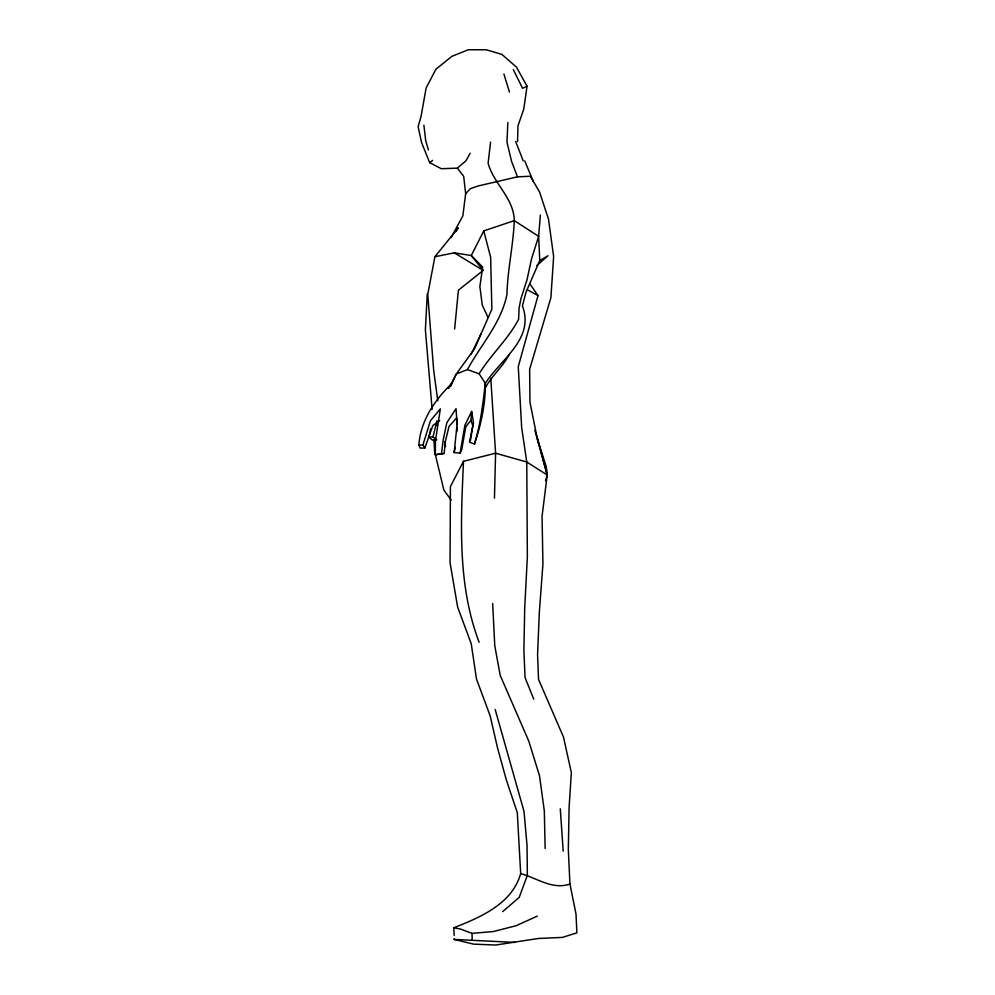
<?xml version="1.0" encoding="UTF-8"?>
<svg xmlns="http://www.w3.org/2000/svg" width="995" height="995" viewBox="0 0 995 995"><rect width="100%" height="100%" fill="white"/><g stroke="black" fill="none" stroke-linecap="round" stroke-linejoin="round"><path stroke-width="1.49" d="M457.227 424.616L456.655 417.9L449.031 426.407L445.262 441.83L444.18 453.446L435.325 454.74L435.437 440.909L440.35 408.883L430.412 420.798L422.875 445.063L424.853 448.024L420.164 448.098L418.907 445.026C420.425 420.785 435.089 399.43 452.19 383.187M494.453 498.134L495.585 453.198L490.784 378.262M517.537 141.588L517.972 125.867L523.756 109.102L527.027 86.242L516.492 67.15L501.828 54.339L486.157 49.762L468.272 49.75L451.892 56.329L435.972 69.177L426.134 87.933L421.034 116.552L418.124 126.639L421.519 142.372L429.666 162.67L441.332 168.715L457.377 168.13L465.896 160.867L470.125 153.255M454.342 938.546L454.081 939.417L473.595 944.131L495.697 945.026L538.544 938.472L562.424 937.402L576.876 932.862L576.018 914.069L569.936 884.033L568.319 849.494L569.09 807.641L571.354 772.68L563.493 737.096L538.531 679.374L537.574 654.635L539.315 612.472L542.934 564.053L542.051 516.417L547.213 475.001L526.765 462.016L495.585 453.198L463.483 461.319C460.909 521.952 457.178 584.426 479.13 642.285M507.848 122.559L506.977 142.074L511.529 161.265L517.487 176.824L530.36 176.264L539.551 191.973L548.494 219.149L553.643 256.486L550.894 297.679L529.638 369.344L529.974 402.241L536.293 433.708L547.213 475.001L545.558 480.697M430.648 428.795L428.932 437.191L432.974 436.904L436.693 422.104M427.278 293.823L425.387 329.892L432.128 409.418M436.556 425.014L436.855 420.736M470.399 440.685L472.799 425.773L470.958 420.288L471.63 411.433L464.914 425.238L460.088 453.098L454.143 452.588L457.066 424.455L456.046 408.659L446.842 422.664L443.185 439.977L441.432 454.056M540.372 215.082L538.631 236.337L539.763 260.553L526.119 291.846L522.4 305.9C534.887 338.847 500.746 359.207 485.336 383.311C482.861 403.659 480.647 424.293 474.428 444.006L469.478 442.153L473.521 422.788L471.63 411.433M456.829 431.755L457.215 427.402M454.628 328.972L458.409 290.192L483.184 270.404L471.269 255.528L454.329 252.842L434.902 256.735L427.763 294.358L433.671 370.264L437.8 400.923M490.572 142.148L488.11 163.267C493.831 184.025 513.917 198.204 514.278 220.641C513.308 245.392 507.574 269.62 506.952 294.371C501.43 322.741 480.846 344.78 467.439 369.593L456.257 374.033L448.82 388.162M455.225 447.277L454.143 452.588M474.428 444.006C481.058 424.504 485.597 403.982 485.336 383.311L479.105 373.797L467.439 369.593M457.377 168.13L463.695 176.401L465.66 193.714L462.849 215.853L451.033 237.718M529.614 283.513L538.034 295.577L518.258 366.695L521.666 427.614L526.765 462.016L527.35 557.051L524.713 607.933L523.892 650.618L525.062 677.607L533.768 699.211M424.853 448.024L432.813 425.562L439.69 420.574M509.378 354.145C503.035 366.856 490.97 376.284 484.59 389.306M463.483 461.319L450.424 486.592L450.038 562.598L457.625 606.975L471.257 643.827L476.493 679.075L490.174 715.903L497.5 747.805L506.38 780.092L517.3 812.679L520.683 873.598C512.214 903.746 480.61 917.29 453.832 927.726L454.193 935.611M450.561 386.57L456.257 374.033L474.428 348.959L491.853 309.258L490.647 257.295L483.769 230.902L514.278 220.641L538.631 236.337L531.479 259.073L526.989 279.893L520.932 298.711L519.104 307.816L518.606 319.271C508.146 339.307 490.933 354.581 479.105 373.797M471.108 354.232L481.12 333.798M460.088 453.098L461.705 449.802L465.797 426.743L470.958 420.288M483.769 230.902L471.269 255.528L482.687 267.095L479.864 286.498L482.276 305.166L487.96 317.206M455.76 231.711L458.235 227.905L434.902 256.735M448.409 388.038L450.213 385.513M465.66 193.714L470.473 188.615L478.558 185.878L517.487 176.824M536.84 265.528L547.996 255.752L539.763 260.553M502.649 911.631L519.191 897.428L527.35 875.289L527.051 845.675L524.004 811.398L495.187 709.547M429.666 162.67L432.688 160.369M527.027 86.242L522.574 88.306L513.283 69.563M537.263 916.134L516.119 925.723L493.433 931.531L472.016 933.36L460.685 929.106L453.832 927.726M569.936 884.033C552.436 890.177 536.815 877.913 520.683 873.598M444.18 453.446L435.325 454.74M436.842 439.852L432.489 440.151L428.932 437.191M418.907 445.026L422.875 445.063M514.801 942.402L454.081 939.417M527.4 289.806L538.034 295.577M454.329 252.842L483.184 270.404M432.974 436.904L435.872 439.118M451.158 500L443.869 490.112L434.604 451.469L433.907 439.467M524.726 160.892L533.32 181.438M515.646 141.477L523.208 160.842M537.399 439.081L546.33 466.941L547.213 475.001L534.85 430.25M503.905 74.04L509.465 92.1M428.397 149.922L425.661 140.432L423.895 125.196M444.703 442.016L445.524 446.568M560.284 808.848L563.195 851.16M492.662 603.48L494.776 645.78L500.211 675.381L528.805 741.175L539.489 775.677L544.315 810.85L545.148 848.486M472.016 933.36L472.19 939.715"/></g></svg>
